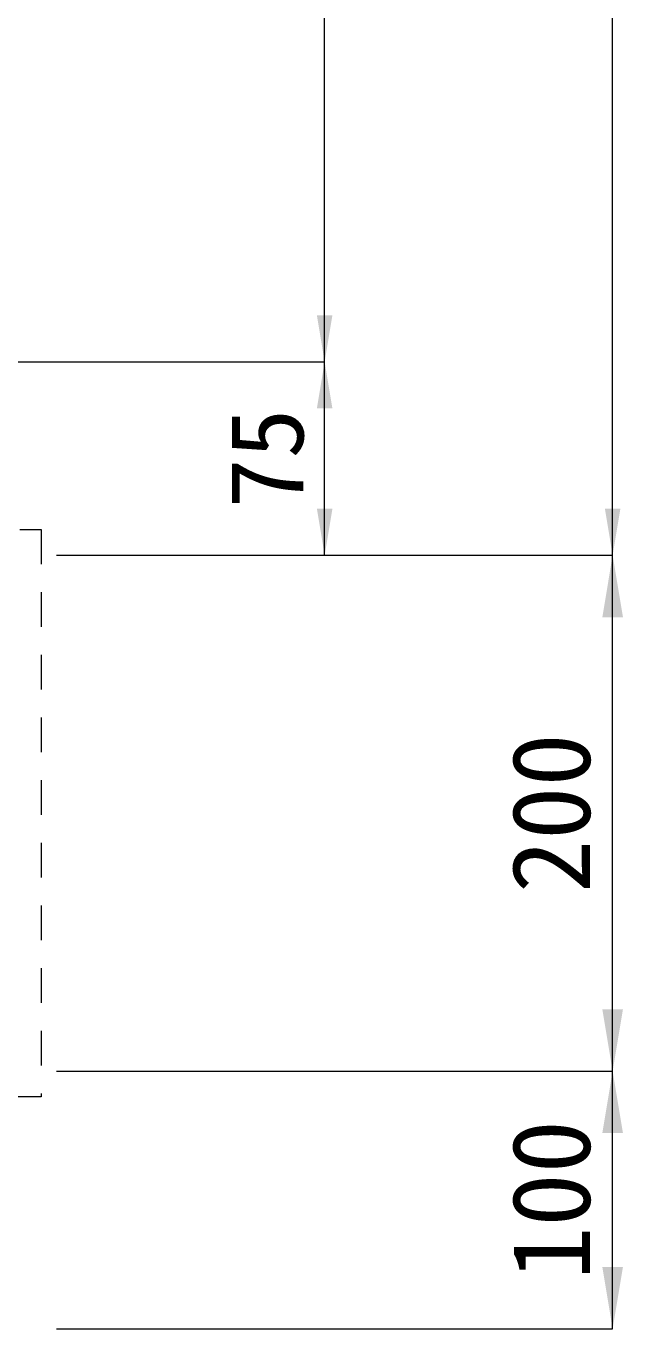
# Model space of a CAD drawing. Units: millimetres at full size. Extents: x 190759 to 276146, y -52712 to -16236.
# Drawn here: x 244494 to 244726, y -39984 to -39479 of the extents above; entities that cross this region are included whole.
import ezdxf
from ezdxf.enums import TextEntityAlignment as Align

# ---------------------------------------------------------------- set-up
doc = ezdxf.new("R2010")
doc.units = ezdxf.units.MM
doc.header["$LTSCALE"] = 18
doc.linetypes.add('USER1', pattern=[1.35, 0.75, -0.6])
doc.layers.add('寸法線', color=7, linetype='Continuous', lineweight=9)
doc.layers.add('ﾊｯﾁﾝｸﾞ', color=7, linetype='Continuous', lineweight=5)
doc.styles.add('ＭＳ ゴシック', font='')
doc.styles.get('ＭＳ ゴシック').set_extended_font_data('MS Gothic')

# ---------------------------------------------------------------- blocks, each defined once
blk = doc.blocks.new('filled_arrow')
at = {"color": 0, "linetype": 'Continuous', "lineweight": -2}
blk.add_solid([(7.5, 1.25), (0, 0), (7.5, -1.25)], dxfattribs=at)

msp = doc.modelspace()

# ---------------------------------------------------------------- linework, layer by layer
at = {"layer": '寸法線'}
for p, q in [((244721.69, -39683.73), (244721.69, -38908.73)), ((244609.97, -39608.73), (244609.97, -39008.73)), ((244319.98, -39608.73), (244609.97, -39608.73)), ((244319.98, -39608.73), (244609.97, -39608.73)), ((244609.97, -39683.73), (244609.97, -39608.73)), ((244505.98, -39683.74), (244721.69, -39683.74)), ((244519.98, -39683.73), (244609.97, -39683.73)), ((244519.98, -39683.73), (244721.69, -39683.73)), ((244721.69, -39883.74), (244721.69, -39683.74)), ((244505.98, -39883.74), (244721.69, -39883.74)), ((244505.98, -39883.74), (244721.69, -39883.74)), ((244721.69, -39983.71), (244721.69, -39883.74)), ((244505.98, -39983.71), (244721.69, -39983.71))]:
    msp.add_line(p, q, dxfattribs=at)
at = {"layer": 'ﾊｯﾁﾝｸﾞ', "linetype": 'USER1', "lineweight": 9}
msp.add_lwpolyline([(244272.99, -39673.73), (244499.98, -39673.73), (244499.98, -39893.73), (243577.73, -39893.73), (243577.91, -39673.73), (243804.98, -39673.73)], dxfattribs=at)

# ---------------------------------------------------------------- block references
at = {"layer": '寸法線'}
for p, xscale, yscale, rotation in [((244609.97, -39608.73), 2.4, 2.4, 90), ((244609.97, -39608.73), 2.4, 2.4, 270), ((244609.97, -39683.73), 2.4, 2.4, 90), ((244721.69, -39683.73), 2.4, 2.4, 90), ((244721.69, -39683.74), 3.2, 3.2, 270), ((244721.69, -39883.74), 3.2, 3.2, 90), ((244721.69, -39883.74), 3.2, 3.2, 270), ((244721.69, -39983.71), 3.2, 3.2, 90)]:
    msp.add_blockref('filled_arrow', p, dxfattribs=dict(at, xscale=xscale, yscale=yscale, rotation=rotation))

# ---------------------------------------------------------------- texts
at = {"layer": '寸法線', "style": 'ＭＳ ゴシック'}
for s, height, p in [('75', 28.48, (244587.47, -39646.23)), ('200', 30.38, (244697.69, -39783.74)), ('100', 30.38, (244697.69, -39933.73))]:
    msp.add_text(s, height=height, rotation=90, dxfattribs=at).set_placement(p, align=Align.MIDDLE_CENTER)

doc.saveas('drawing.dxf')
